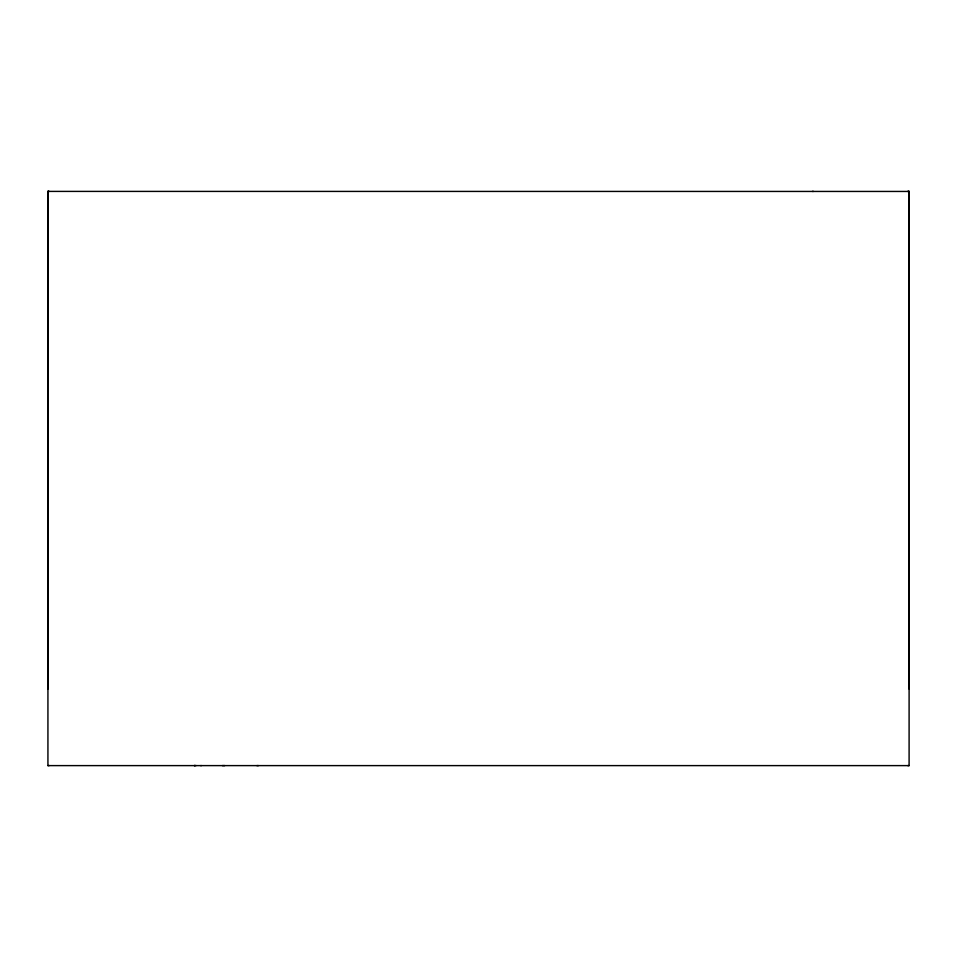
<?xml version="1.0" encoding="UTF-8"?>
<svg xmlns="http://www.w3.org/2000/svg" width="957" height="957" viewBox="0 0 957 957"><rect width="100%" height="100%" fill="white"/><g stroke="black" fill="none" stroke-linecap="round" stroke-linejoin="round"><path stroke-width="1.44" d="M47.886 689.052L47.862 191.4L49.154 191.388L47.91 191.436L47.934 765.612L909.102 765.612L909.09 191.4L907.786 191.4L909.15 191.448L909.138 689.04M812.361 191.4L813.414 191.4M47.862 191.4L909.138 191.448M49.178 765.564L47.934 765.612M196.089 765.564L194.235 765.576L195.025 765.576M222.359 765.6L224.751 765.6M256.859 765.612L258.414 765.612M907.798 765.612L909.102 765.612M200.659 765.6L201.401 765.6"/></g></svg>
